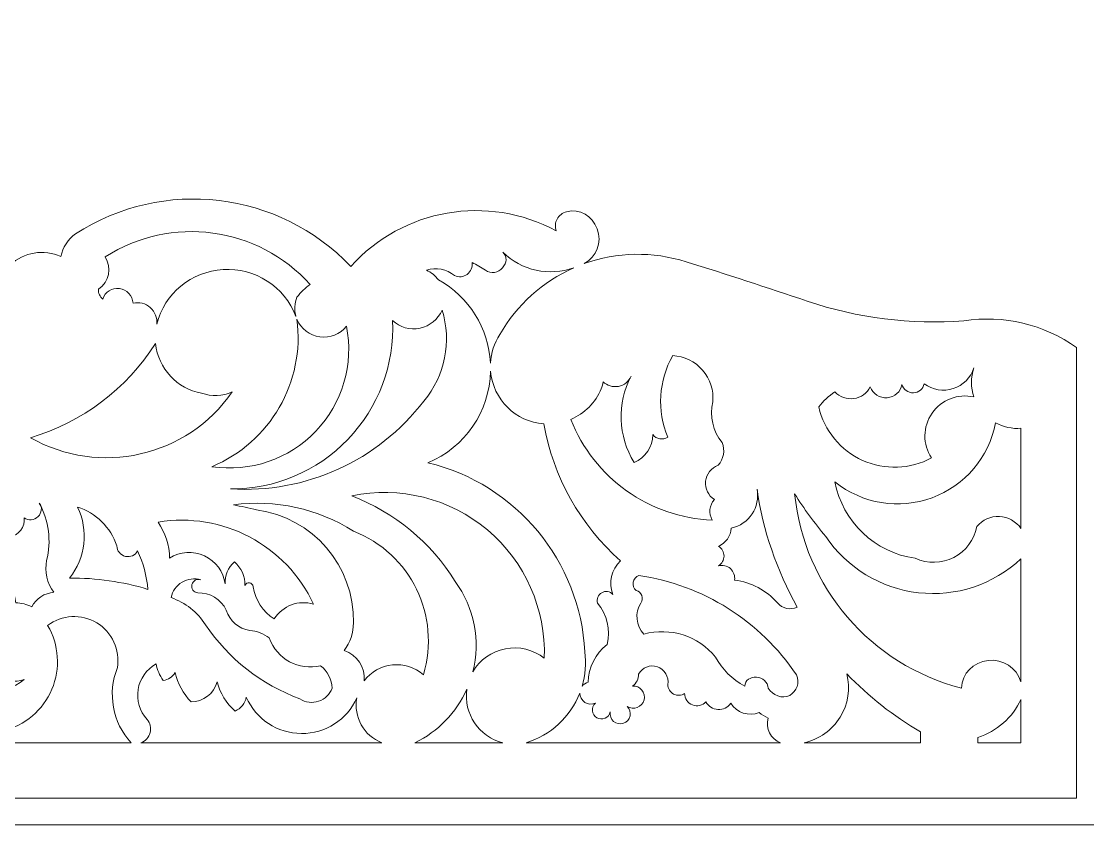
# Model space of a CAD drawing. Header units: millimetres. Extents: x 4868 to 5114, y 1819 to 2091.
# Drawn here: x 4989.6 to 5070.6, y 1819 to 1880 of the extents above; entities that cross this region are included whole.
import ezdxf

# ---------------------------------------------------------------- set-up
doc = ezdxf.new("R2010")
doc.units = ezdxf.units.MM
doc.header["$MEASUREMENT"] = 0
doc.layers.add('SITARA ALL', color=18, linetype='Continuous', true_color=0x000000)

msp = doc.modelspace()

# ---------------------------------------------------------------- linework, layer by layer
at = {"layer": 'SITARA ALL', "lineweight": 9}
for points, knots in [([(4867.73, 1940.997), (4867.73, 1940.997), (5111.73, 1940.997), (5111.73, 1940.997), (5111.73, 1940.997), (5111.73, 1818.997), (5111.73, 1818.997), (5111.73, 1818.997), (4867.73, 1818.997), (4867.73, 1818.997), (4867.73, 1818.997), (4867.73, 1940.997), (4867.73, 1940.997)], [0, 0, 0, 0, 0.25, 0.25, 0.25, 0.5, 0.5, 0.5, 0.75, 0.75, 0.75, 1, 1, 1, 1]), ([(5109.73, 1850.266), (5109.73, 1850.266), (5109.73, 1938.997), (5109.73, 1938.997), (5109.73, 1938.997), (4909.73, 1938.997), (4909.73, 1938.997), (4909.73, 1938.997), (4909.73, 1920.808), (4909.73, 1920.808), (4909.73, 1920.808), (4909.73, 1904.772), (4909.73, 1904.772), (4912.204, 1902.996), (4915.278, 1902.266), (4918.286, 1902.743), (4922.31, 1903.039), (4926.354, 1902.53), (4930.179, 1901.249), (4933.232, 1900.205), (4936.3, 1899.208), (4939.384, 1898.258), (4941.908, 1897.452), (4944.626, 1897.5), (4947.119, 1898.396), (4946.167, 1897.899), (4945.742, 1896.766), (4946.131, 1895.765), (4946.52, 1894.764), (4947.424, 1894.177), (4948.461, 1894.453), (4948.766, 1894.53), (4949.024, 1894.731), (4949.173, 1895.007), (4949.322, 1895.284), (4949.348, 1895.608), (4949.244, 1895.905), (4954.448, 1893.099), (4960.89, 1894.212), (4964.842, 1898.609), (4970.313, 1892.868), (4979.082, 1891.824), (4985.739, 1896.133), (4986.321, 1896.543), (4986.721, 1897.163), (4986.854, 1897.862), (4988.148, 1897.271), (4989.669, 1897.524), (4990.701, 1898.502), (4993.377, 1896.403), (4996.993, 1895.963), (5000.091, 1897.364), (5001.781, 1898.2), (5003.777, 1898.144), (5005.418, 1897.216), (5005.676, 1896.774), (5006.183, 1896.54), (5006.688, 1896.63), (5007.192, 1896.721), (5007.584, 1897.105), (5007.673, 1897.609), (5008.41, 1897.384), (5009.21, 1897.519), (5009.832, 1897.974), (5010.454, 1898.429), (5010.824, 1899.146), (5010.832, 1899.917), (5011.562, 1898.467), (5013.159, 1897.673), (5014.755, 1897.968), (5015.844, 1898.002), (5016.733, 1898.845), (5016.823, 1899.931), (5016.959, 1899.408), (5017.377, 1899.007), (5017.905, 1898.893), (5018.432, 1898.779), (5018.975, 1898.966), (5019.314, 1899.386), (5022.6, 1900.18), (5026.059, 1899.104), (5028.319, 1896.591), (5029.183, 1895.316), (5030.692, 1894.637), (5032.219, 1894.835), (5033.746, 1895.032), (5035.026, 1896.054), (5035.537, 1897.507), (5036.611, 1898.314), (5037.991, 1898.599), (5039.297, 1898.282), (5040.089, 1898.231), (5040.859, 1898.003), (5041.551, 1897.616), (5042.04, 1897.443), (5042.582, 1897.51), (5043.014, 1897.798), (5043.445, 1898.086), (5043.715, 1898.557), (5043.742, 1899.075), (5043.958, 1900.108), (5044.637, 1900.985), (5045.583, 1901.453), (5046.941, 1901.211), (5048.26, 1902.032), (5048.64, 1903.357), (5049.776, 1902.805), (5050.802, 1902.048), (5051.665, 1901.126), (5052.494, 1899.596), (5054.383, 1898.996), (5055.94, 1899.772), (5056.981, 1899.855), (5057.865, 1900.564), (5058.171, 1901.563), (5058.181, 1901.274), (5058.351, 1901.014), (5058.612, 1900.889), (5058.874, 1900.764), (5059.18, 1900.793), (5059.411, 1900.967), (5059.623, 1900.847), (5059.879, 1900.833), (5060.103, 1900.927), (5060.327, 1901.022), (5060.494, 1901.214), (5060.556, 1901.449), (5060.507, 1900.056), (5061.581, 1898.882), (5062.972, 1898.811), (5063.205, 1899.288), (5063.312, 1899.817), (5063.284, 1900.348), (5063.416, 1900.148), (5063.632, 1900.02), (5063.871, 1900), (5064.11, 1899.979), (5064.344, 1900.068), (5064.508, 1900.242), (5064.638, 1901.033), (5064.445, 1901.843), (5063.971, 1902.489), (5066.254, 1901.549), (5068.881, 1902.385), (5070.196, 1904.475), (5070.17, 1899.602), (5072.895, 1895.136), (5077.243, 1892.936), (5079.943, 1891.834), (5082.121, 1889.74), (5083.328, 1887.085), (5082.913, 1886.142), (5083.236, 1885.039), (5084.095, 1884.47), (5083.707, 1884.053), (5083.616, 1883.439), (5083.867, 1882.927), (5084.118, 1882.415), (5084.647, 1882.11), (5085.214, 1882.161), (5086.136, 1881.447), (5086.767, 1880.423), (5086.991, 1879.279), (5087.237, 1878.15), (5087.951, 1877.18), (5088.955, 1876.609), (5089.96, 1876.039), (5091.153, 1875.921), (5092.248, 1876.289), (5092.113, 1876.066), (5092.084, 1875.793), (5092.17, 1875.547), (5092.256, 1875.3), (5092.447, 1875.105), (5092.692, 1875.015), (5092.214, 1874.669), (5091.772, 1874.276), (5091.373, 1873.841), (5091.195, 1873.622), (5091.139, 1873.328), (5091.226, 1873.06), (5091.312, 1872.791), (5091.526, 1872.585), (5091.798, 1872.512), (5091.324, 1872.446), (5090.934, 1872.104), (5090.808, 1871.642), (5090.682, 1871.18), (5090.838, 1870.692), (5091.214, 1870.395), (5090.368, 1869.932), (5090.043, 1868.882), (5090.483, 1868.023), (5088.53, 1866.216), (5087.631, 1863.539), (5088.099, 1860.919), (5088.566, 1858.3), (5090.313, 1856.107), (5092.771, 1855.087), (5092.771, 1855.087), (5092.771, 1850.266), (5092.771, 1850.266), (5092.771, 1850.266), (5109.73, 1850.266), (5109.73, 1850.266)], [0, 0, 0, 0, 0.014706, 0.014706, 0.014706, 0.029412, 0.029412, 0.029412, 0.044118, 0.044118, 0.044118, 0.058824, 0.058824, 0.058824, 0.073529, 0.073529, 0.073529, 0.088235, 0.088235, 0.088235, 0.102941, 0.102941, 0.102941, 0.117647, 0.117647, 0.117647, 0.132353, 0.132353, 0.132353, 0.147059, 0.147059, 0.147059, 0.161765, 0.161765, 0.161765, 0.176471, 0.176471, 0.176471, 0.191176, 0.191176, 0.191176, 0.205882, 0.205882, 0.205882, 0.220588, 0.220588, 0.220588, 0.235294, 0.235294, 0.235294, 0.25, 0.25, 0.25, 0.264706, 0.264706, 0.264706, 0.279412, 0.279412, 0.279412, 0.294118, 0.294118, 0.294118, 0.308824, 0.308824, 0.308824, 0.323529, 0.323529, 0.323529, 0.338235, 0.338235, 0.338235, 0.352941, 0.352941, 0.352941, 0.367647, 0.367647, 0.367647, 0.382353, 0.382353, 0.382353, 0.397059, 0.397059, 0.397059, 0.411765, 0.411765, 0.411765, 0.426471, 0.426471, 0.426471, 0.441176, 0.441176, 0.441176, 0.455882, 0.455882, 0.455882, 0.470588, 0.470588, 0.470588, 0.485294, 0.485294, 0.485294, 0.5, 0.5, 0.5, 0.514706, 0.514706, 0.514706, 0.529412, 0.529412, 0.529412, 0.544118, 0.544118, 0.544118, 0.558824, 0.558824, 0.558824, 0.573529, 0.573529, 0.573529, 0.588235, 0.588235, 0.588235, 0.602941, 0.602941, 0.602941, 0.617647, 0.617647, 0.617647, 0.632353, 0.632353, 0.632353, 0.647059, 0.647059, 0.647059, 0.661765, 0.661765, 0.661765, 0.676471, 0.676471, 0.676471, 0.691176, 0.691176, 0.691176, 0.705882, 0.705882, 0.705882, 0.720588, 0.720588, 0.720588, 0.735294, 0.735294, 0.735294, 0.75, 0.75, 0.75, 0.764706, 0.764706, 0.764706, 0.779412, 0.779412, 0.779412, 0.794118, 0.794118, 0.794118, 0.808824, 0.808824, 0.808824, 0.823529, 0.823529, 0.823529, 0.838235, 0.838235, 0.838235, 0.852941, 0.852941, 0.852941, 0.867647, 0.867647, 0.867647, 0.882353, 0.882353, 0.882353, 0.897059, 0.897059, 0.897059, 0.911765, 0.911765, 0.911765, 0.926471, 0.926471, 0.926471, 0.941176, 0.941176, 0.941176, 0.955882, 0.955882, 0.955882, 0.970588, 0.970588, 0.970588, 0.985294, 0.985294, 0.985294, 1, 1, 1, 1]), ([(4869.73, 1909.727), (4869.73, 1909.727), (4869.73, 1820.997), (4869.73, 1820.997), (4869.73, 1820.997), (5069.73, 1820.997), (5069.73, 1820.997), (5069.73, 1820.997), (5069.73, 1839.186), (5069.73, 1839.186), (5069.73, 1839.186), (5069.73, 1855.221), (5069.73, 1855.221), (5067.255, 1856.997), (5064.182, 1857.727), (5061.173, 1857.25), (5057.149, 1856.955), (5053.106, 1857.463), (5049.28, 1858.744), (5046.227, 1859.788), (5043.159, 1860.785), (5040.075, 1861.735), (5037.551, 1862.541), (5034.833, 1862.493), (5032.34, 1861.597), (5033.292, 1862.094), (5033.717, 1863.227), (5033.328, 1864.228), (5032.939, 1865.229), (5032.035, 1865.816), (5030.998, 1865.54), (5030.693, 1865.464), (5030.435, 1865.262), (5030.286, 1864.986), (5030.137, 1864.71), (5030.111, 1864.385), (5030.215, 1864.089), (5025.011, 1866.894), (5018.569, 1865.781), (5014.617, 1861.384), (5009.146, 1867.125), (5000.377, 1868.169), (4993.72, 1863.86), (4993.138, 1863.45), (4992.738, 1862.831), (4992.605, 1862.131), (4991.311, 1862.722), (4989.79, 1862.47), (4988.758, 1861.491), (4986.083, 1863.59), (4982.466, 1864.03), (4979.368, 1862.629), (4977.678, 1861.793), (4975.683, 1861.849), (4974.042, 1862.777), (4973.783, 1863.219), (4973.276, 1863.453), (4972.772, 1863.363), (4972.267, 1863.272), (4971.875, 1862.888), (4971.786, 1862.384), (4971.049, 1862.61), (4970.249, 1862.474), (4969.627, 1862.019), (4969.005, 1861.564), (4968.635, 1860.847), (4968.628, 1860.077), (4967.897, 1861.526), (4966.3, 1862.32), (4964.704, 1862.025), (4963.616, 1861.991), (4962.726, 1861.148), (4962.636, 1860.063), (4962.5, 1860.585), (4962.082, 1860.986), (4961.554, 1861.1), (4961.027, 1861.214), (4960.484, 1861.027), (4960.145, 1860.607), (4956.859, 1859.814), (4953.4, 1860.889), (4951.14, 1863.402), (4950.276, 1864.677), (4948.767, 1865.356), (4947.24, 1865.159), (4945.713, 1864.961), (4944.434, 1863.939), (4943.922, 1862.487), (4942.848, 1861.679), (4941.468, 1861.395), (4940.162, 1861.711), (4939.37, 1861.762), (4938.6, 1861.99), (4937.908, 1862.377), (4937.419, 1862.551), (4936.877, 1862.483), (4936.445, 1862.195), (4936.014, 1861.907), (4935.744, 1861.436), (4935.717, 1860.918), (4935.501, 1859.885), (4934.822, 1859.008), (4933.876, 1858.54), (4932.519, 1858.782), (4931.199, 1857.961), (4930.819, 1856.636), (4929.683, 1857.188), (4928.657, 1857.945), (4927.794, 1858.867), (4926.965, 1860.397), (4925.076, 1860.997), (4923.519, 1860.221), (4922.478, 1860.138), (4921.594, 1859.429), (4921.288, 1858.43), (4921.278, 1858.72), (4921.108, 1858.98), (4920.847, 1859.104), (4920.586, 1859.229), (4920.279, 1859.201), (4920.048, 1859.027), (4919.836, 1859.146), (4919.581, 1859.16), (4919.357, 1859.066), (4919.132, 1858.971), (4918.965, 1858.78), (4918.903, 1858.544), (4918.952, 1859.937), (4917.878, 1861.111), (4916.487, 1861.183), (4916.254, 1860.705), (4916.147, 1860.176), (4916.176, 1859.645), (4916.043, 1859.845), (4915.827, 1859.973), (4915.588, 1859.994), (4915.349, 1860.014), (4915.115, 1859.925), (4914.951, 1859.751), (4914.821, 1858.96), (4915.014, 1858.15), (4915.488, 1857.504), (4913.205, 1858.444), (4910.578, 1857.608), (4909.263, 1855.518), (4909.289, 1860.391), (4906.564, 1864.857), (4902.216, 1867.057), (4899.516, 1868.159), (4897.338, 1870.253), (4896.132, 1872.908), (4896.546, 1873.851), (4896.223, 1874.954), (4895.364, 1875.523), (4895.752, 1875.94), (4895.843, 1876.554), (4895.592, 1877.066), (4895.341, 1877.578), (4894.812, 1877.883), (4894.245, 1877.832), (4893.324, 1878.546), (4892.692, 1879.571), (4892.468, 1880.714), (4892.222, 1881.843), (4891.508, 1882.814), (4890.504, 1883.384), (4889.499, 1883.954), (4888.306, 1884.072), (4887.211, 1883.704), (4887.346, 1883.927), (4887.375, 1884.2), (4887.289, 1884.446), (4887.203, 1884.693), (4887.013, 1884.888), (4886.767, 1884.978), (4887.245, 1885.324), (4887.687, 1885.718), (4888.086, 1886.152), (4888.265, 1886.371), (4888.32, 1886.665), (4888.234, 1886.934), (4888.147, 1887.202), (4887.933, 1887.408), (4887.661, 1887.481), (4888.135, 1887.547), (4888.525, 1887.889), (4888.651, 1888.351), (4888.777, 1888.813), (4888.621, 1889.301), (4888.245, 1889.598), (4889.091, 1890.061), (4889.416, 1891.111), (4888.976, 1891.97), (4890.929, 1893.777), (4891.828, 1896.454), (4891.36, 1899.074), (4890.893, 1901.694), (4889.146, 1903.886), (4886.688, 1904.906), (4886.688, 1904.906), (4886.688, 1909.727), (4886.688, 1909.727), (4886.688, 1909.727), (4869.73, 1909.727), (4869.73, 1909.727)], [0, 0, 0, 0, 0.014706, 0.014706, 0.014706, 0.029412, 0.029412, 0.029412, 0.044118, 0.044118, 0.044118, 0.058824, 0.058824, 0.058824, 0.073529, 0.073529, 0.073529, 0.088235, 0.088235, 0.088235, 0.102941, 0.102941, 0.102941, 0.117647, 0.117647, 0.117647, 0.132353, 0.132353, 0.132353, 0.147059, 0.147059, 0.147059, 0.161765, 0.161765, 0.161765, 0.176471, 0.176471, 0.176471, 0.191176, 0.191176, 0.191176, 0.205882, 0.205882, 0.205882, 0.220588, 0.220588, 0.220588, 0.235294, 0.235294, 0.235294, 0.25, 0.25, 0.25, 0.264706, 0.264706, 0.264706, 0.279412, 0.279412, 0.279412, 0.294118, 0.294118, 0.294118, 0.308824, 0.308824, 0.308824, 0.323529, 0.323529, 0.323529, 0.338235, 0.338235, 0.338235, 0.352941, 0.352941, 0.352941, 0.367647, 0.367647, 0.367647, 0.382353, 0.382353, 0.382353, 0.397059, 0.397059, 0.397059, 0.411765, 0.411765, 0.411765, 0.426471, 0.426471, 0.426471, 0.441176, 0.441176, 0.441176, 0.455882, 0.455882, 0.455882, 0.470588, 0.470588, 0.470588, 0.485294, 0.485294, 0.485294, 0.5, 0.5, 0.5, 0.514706, 0.514706, 0.514706, 0.529412, 0.529412, 0.529412, 0.544118, 0.544118, 0.544118, 0.558824, 0.558824, 0.558824, 0.573529, 0.573529, 0.573529, 0.588235, 0.588235, 0.588235, 0.602941, 0.602941, 0.602941, 0.617647, 0.617647, 0.617647, 0.632353, 0.632353, 0.632353, 0.647059, 0.647059, 0.647059, 0.661765, 0.661765, 0.661765, 0.676471, 0.676471, 0.676471, 0.691176, 0.691176, 0.691176, 0.705882, 0.705882, 0.705882, 0.720588, 0.720588, 0.720588, 0.735294, 0.735294, 0.735294, 0.75, 0.75, 0.75, 0.764706, 0.764706, 0.764706, 0.779412, 0.779412, 0.779412, 0.794118, 0.794118, 0.794118, 0.808824, 0.808824, 0.808824, 0.823529, 0.823529, 0.823529, 0.838235, 0.838235, 0.838235, 0.852941, 0.852941, 0.852941, 0.867647, 0.867647, 0.867647, 0.882353, 0.882353, 0.882353, 0.897059, 0.897059, 0.897059, 0.911765, 0.911765, 0.911765, 0.926471, 0.926471, 0.926471, 0.941176, 0.941176, 0.941176, 0.955882, 0.955882, 0.955882, 0.970588, 0.970588, 0.970588, 0.985294, 0.985294, 0.985294, 1, 1, 1, 1]), ([(4995.965, 1862.11), (5000.966, 1865.319), (5007.561, 1864.426), (5011.538, 1860.012), (5011.149, 1859.751), (5010.808, 1859.424), (5010.531, 1859.046), (5010.341, 1858.583), (5010.314, 1858.068), (5010.456, 1857.588), (5009.588, 1859.857), (5007.347, 1861.298), (5004.922, 1861.147), (5002.498, 1860.995), (5000.471, 1859.355), (4999.892, 1856.996), (4999.94, 1857.472), (4999.755, 1857.943), (4999.396, 1858.26), (4999.036, 1858.577), (4998.55, 1858.702), (4998.083, 1858.595), (4998.052, 1859.166), (4997.614, 1859.633), (4997.046, 1859.699), (4996.477, 1859.766), (4995.958, 1859.459), (4995.795, 1858.91), (4995.557, 1859.081), (4995.431, 1859.368), (4995.465, 1859.66), (4996.272, 1860.205), (4996.495, 1861.293), (4995.965, 1862.11)], [0, 0, 0, 0, 0.090909, 0.090909, 0.090909, 0.181818, 0.181818, 0.181818, 0.272727, 0.272727, 0.272727, 0.363636, 0.363636, 0.363636, 0.454545, 0.454545, 0.454545, 0.545455, 0.545455, 0.545455, 0.636364, 0.636364, 0.636364, 0.727273, 0.727273, 0.727273, 0.818182, 0.818182, 0.818182, 0.909091, 0.909091, 0.909091, 1, 1, 1, 1]), ([(5026.157, 1862.463), (5027.585, 1861.068), (5029.682, 1860.61), (5031.561, 1861.286), (5029.189, 1860.242), (5027.218, 1858.462), (5025.939, 1856.207), (5025.515, 1855.562), (5025.27, 1854.815), (5025.227, 1854.044), (5025.08, 1856.687), (5023.592, 1859.069), (5021.28, 1860.358), (5021.044, 1860.681), (5020.729, 1860.938), (5020.365, 1861.104), (5021.099, 1861.341), (5021.903, 1861.182), (5022.493, 1860.687), (5022.808, 1860.537), (5023.181, 1860.574), (5023.461, 1860.783), (5023.741, 1860.992), (5023.884, 1861.334), (5023.83, 1861.679), (5024.179, 1861.509), (5024.516, 1861.314), (5024.837, 1861.096), (5025.252, 1860.804), (5025.823, 1860.885), (5026.141, 1861.281), (5026.458, 1861.678), (5026.533, 1862.122), (5026.157, 1862.463)], [0, 0, 0, 0, 0.090909, 0.090909, 0.090909, 0.181818, 0.181818, 0.181818, 0.272727, 0.272727, 0.272727, 0.363636, 0.363636, 0.363636, 0.454545, 0.454545, 0.454545, 0.545455, 0.545455, 0.545455, 0.636364, 0.636364, 0.636364, 0.727273, 0.727273, 0.727273, 0.818182, 0.818182, 0.818182, 0.909091, 0.909091, 0.909091, 1, 1, 1, 1]), ([(5021.546, 1858.072), (5022.298, 1855.686), (5021.777, 1853.08), (5020.169, 1851.164), (5016.695, 1846.631), (5011.183, 1844.129), (5005.483, 1844.49), (5008.843, 1844.466), (5012.065, 1845.825), (5014.393, 1848.248), (5016.72, 1850.672), (5017.948, 1853.929), (5017.787, 1857.285), (5018.344, 1856.758), (5019.125, 1856.538), (5019.875, 1856.696), (5020.626, 1856.854), (5021.249, 1857.365), (5021.546, 1858.072)], [0, 0, 0, 0, 0.166667, 0.166667, 0.166667, 0.333333, 0.333333, 0.333333, 0.5, 0.5, 0.5, 0.666667, 0.666667, 0.666667, 0.833333, 0.833333, 0.833333, 1, 1, 1, 1]), ([(5010.531, 1857.375), (5010.83, 1856.652), (5011.49, 1856.142), (5012.265, 1856.035), (5013.04, 1855.928), (5013.809, 1856.234), (5014.292, 1856.849), (5014.857, 1853.968), (5013.986, 1850.991), (5011.958, 1848.868), (5009.929, 1846.745), (5006.972, 1845.744), (5004.068, 1846.178), (5008.499, 1848.032), (5011.145, 1852.611), (5010.531, 1857.375)], [0, 0, 0, 0, 0.2, 0.2, 0.2, 0.4, 0.4, 0.4, 0.6, 0.6, 0.6, 0.8, 0.8, 0.8, 1, 1, 1, 1]), ([(4999.792, 1855.525), (4999.999, 1853.635), (5001.419, 1852.105), (5003.289, 1851.761), (5004.05, 1851.498), (5004.882, 1851.532), (5005.62, 1851.857), (5002.189, 1846.906), (4995.534, 1845.401), (4990.299, 1848.381), (4994.222, 1849.541), (4997.592, 1852.076), (4999.792, 1855.525)], [0, 0, 0, 0, 0.25, 0.25, 0.25, 0.5, 0.5, 0.5, 0.75, 0.75, 0.75, 1, 1, 1, 1]), ([(5039.063, 1854.611), (5039.939, 1854.569), (5040.761, 1854.17), (5041.336, 1853.508), (5041.911, 1852.845), (5042.19, 1851.972), (5042.108, 1851.098), (5041.863, 1850.016), (5042.121, 1848.882), (5042.81, 1848.013), (5043.052, 1847.428), (5042.935, 1846.756), (5042.51, 1846.288), (5041.989, 1846.095), (5041.622, 1845.623), (5041.563, 1845.07), (5041.504, 1844.517), (5041.757, 1843.983), (5042.226, 1843.685), (5041.839, 1843.255), (5041.774, 1842.625), (5042.067, 1842.127), (5037.288, 1842.314), (5033.071, 1845.318), (5031.325, 1849.771), (5032.371, 1850.217), (5033.201, 1851.052), (5033.643, 1852.099), (5033.704, 1852.272), (5033.747, 1852.45), (5033.771, 1852.632), (5034.081, 1852.327), (5034.522, 1852.195), (5034.949, 1852.28), (5035.376, 1852.364), (5035.731, 1852.652), (5035.901, 1853.053), (5034.817, 1850.981), (5034.905, 1848.494), (5036.135, 1846.506), (5036.988, 1846.863), (5037.546, 1847.693), (5037.555, 1848.617), (5037.822, 1848.263), (5038.32, 1848.18), (5038.688, 1848.429), (5037.851, 1850.436), (5037.99, 1852.719), (5039.063, 1854.611)], [0, 0, 0, 0, 0.0625, 0.0625, 0.0625, 0.125, 0.125, 0.125, 0.1875, 0.1875, 0.1875, 0.25, 0.25, 0.25, 0.3125, 0.3125, 0.3125, 0.375, 0.375, 0.375, 0.4375, 0.4375, 0.4375, 0.5, 0.5, 0.5, 0.5625, 0.5625, 0.5625, 0.625, 0.625, 0.625, 0.6875, 0.6875, 0.6875, 0.75, 0.75, 0.75, 0.8125, 0.8125, 0.8125, 0.875, 0.875, 0.875, 0.9375, 0.9375, 0.9375, 1, 1, 1, 1]), ([(5025.237, 1853.425), (5025.422, 1851.284), (5027.128, 1849.594), (5029.271, 1849.431), (5029.985, 1845.403), (5032.039, 1841.737), (5035.103, 1839.025), (5034.397, 1838.382), (5034.166, 1837.368), (5034.525, 1836.482), (5034.305, 1836.718), (5033.952, 1836.77), (5033.674, 1836.609), (5033.395, 1836.448), (5033.261, 1836.131), (5033.356, 1835.823), (5034.085, 1834.954), (5034.355, 1833.787), (5034.082, 1832.685), (5033.198, 1831.989), (5032.67, 1830.936), (5032.643, 1829.811), (5032.46, 1829.766), (5032.297, 1829.66), (5032.181, 1829.511), (5032.43, 1830.354), (5032.503, 1831.239), (5032.395, 1832.112), (5032.032, 1839.014), (5027.19, 1844.856), (5020.471, 1846.48), (5023.295, 1847.65), (5025.163, 1850.37), (5025.237, 1853.425)], [0, 0, 0, 0, 0.090909, 0.090909, 0.090909, 0.181818, 0.181818, 0.181818, 0.272727, 0.272727, 0.272727, 0.363636, 0.363636, 0.363636, 0.454545, 0.454545, 0.454545, 0.545455, 0.545455, 0.545455, 0.636364, 0.636364, 0.636364, 0.727273, 0.727273, 0.727273, 0.818182, 0.818182, 0.818182, 0.909091, 0.909091, 0.909091, 1, 1, 1, 1]), ([(5061.93, 1853.689), (5061.69, 1852.97), (5061.69, 1852.192), (5061.93, 1851.473), (5060.718, 1851.751), (5059.458, 1851.261), (5058.752, 1850.236), (5058.047, 1849.21), (5058.026, 1847.879), (5058.719, 1846.845), (5057.098, 1845.973), (5055.163, 1845.904), (5053.484, 1846.659), (5051.805, 1847.414), (5050.57, 1848.92), (5050.147, 1850.712), (5050.485, 1851.165), (5050.902, 1851.554), (5051.378, 1851.86), (5051.748, 1851.466), (5052.287, 1851.277), (5052.822, 1851.354), (5053.357, 1851.43), (5053.82, 1851.759), (5054.064, 1852.241), (5054.253, 1851.704), (5054.782, 1851.364), (5055.349, 1851.413), (5055.916, 1851.463), (5056.373, 1851.867), (5056.465, 1852.429), (5056.574, 1852.04), (5056.936, 1851.776), (5057.34, 1851.792), (5057.744, 1851.807), (5058.081, 1852.079), (5058.159, 1852.476), (5058.79, 1852.003), (5059.611, 1851.866), (5060.361, 1852.108), (5061.111, 1852.351), (5061.695, 1852.936), (5061.93, 1853.689)], [0, 0, 0, 0, 0.071429, 0.071429, 0.071429, 0.142857, 0.142857, 0.142857, 0.214286, 0.214286, 0.214286, 0.285714, 0.285714, 0.285714, 0.357143, 0.357143, 0.357143, 0.428571, 0.428571, 0.428571, 0.5, 0.5, 0.5, 0.571429, 0.571429, 0.571429, 0.642857, 0.642857, 0.642857, 0.714286, 0.714286, 0.714286, 0.785714, 0.785714, 0.785714, 0.857143, 0.857143, 0.857143, 0.928571, 0.928571, 0.928571, 1, 1, 1, 1]), ([(5063.572, 1849.511), (5064.164, 1849.187), (5064.836, 1849.042), (5065.509, 1849.092), (5065.509, 1849.092), (5065.509, 1841.485), (5065.509, 1841.485), (5065.135, 1842.028), (5064.527, 1842.365), (5063.868, 1842.394), (5063.209, 1842.423), (5062.578, 1842.145), (5062.157, 1841.637), (5061.966, 1840.628), (5061.321, 1839.763), (5060.409, 1839.292), (5059.497, 1838.82), (5058.412, 1838.797), (5057.478, 1839.225), (5054.412, 1839.649), (5051.957, 1841.988), (5051.38, 1845.029), (5053.456, 1843.358), (5056.257, 1842.9), (5058.757, 1843.824), (5061.257, 1844.747), (5063.083, 1846.891), (5063.572, 1849.511)], [0, 0, 0, 0, 0.111111, 0.111111, 0.111111, 0.222222, 0.222222, 0.222222, 0.333333, 0.333333, 0.333333, 0.444444, 0.444444, 0.444444, 0.555556, 0.555556, 0.555556, 0.666667, 0.666667, 0.666667, 0.777778, 0.777778, 0.777778, 0.888889, 0.888889, 0.888889, 1, 1, 1, 1]), ([(5014.692, 1843.958), (5018.342, 1844.727), (5022.143, 1843.774), (5024.998, 1841.373), (5027.854, 1838.971), (5029.444, 1835.365), (5029.311, 1831.636), (5028.477, 1832.294), (5027.398, 1832.556), (5026.355, 1832.355), (5025.312, 1832.154), (5024.411, 1831.515), (5023.88, 1830.594), (5024.483, 1832.971), (5023.994, 1835.491), (5022.545, 1837.469), (5020.711, 1840.437), (5017.952, 1842.717), (5014.692, 1843.958)], [0, 0, 0, 0, 0.166667, 0.166667, 0.166667, 0.333333, 0.333333, 0.333333, 0.5, 0.5, 0.5, 0.666667, 0.666667, 0.666667, 0.833333, 0.833333, 0.833333, 1, 1, 1, 1]), ([(5005.71, 1843.293), (5008.888, 1843.702), (5012.112, 1842.991), (5014.824, 1841.286), (5019.165, 1839.595), (5021.473, 1834.841), (5020.128, 1830.381), (5019.483, 1830.947), (5018.631, 1831.219), (5017.777, 1831.129), (5016.923, 1831.04), (5016.149, 1830.601), (5015.636, 1829.913), (5015.727, 1830.945), (5015.097, 1831.903), (5014.112, 1832.226), (5014.583, 1832.825), (5014.83, 1833.569), (5014.812, 1834.331), (5014.901, 1838.644), (5011.742, 1842.333), (5007.465, 1842.898), (5006.88, 1843.028), (5006.295, 1843.16), (5005.71, 1843.293)], [0, 0, 0, 0, 0.125, 0.125, 0.125, 0.25, 0.25, 0.25, 0.375, 0.375, 0.375, 0.5, 0.5, 0.5, 0.625, 0.625, 0.625, 0.75, 0.75, 0.75, 0.875, 0.875, 0.875, 1, 1, 1, 1]), ([(5045.469, 1844.472), (5045.921, 1841.325), (5046.956, 1838.292), (5048.521, 1835.525), (5048.006, 1835.265), (5047.379, 1835.396), (5047.01, 1835.84), (5046.174, 1836.793), (5045.019, 1837.406), (5043.762, 1837.566), (5043.807, 1837.892), (5043.687, 1838.218), (5043.442, 1838.437), (5043.196, 1838.655), (5042.86, 1838.736), (5042.542, 1838.653), (5042.801, 1838.81), (5042.959, 1839.091), (5042.958, 1839.394), (5042.956, 1839.697), (5042.798, 1839.976), (5042.538, 1840.13), (5043.092, 1840.373), (5043.465, 1840.904), (5043.505, 1841.508), (5044.855, 1841.802), (5045.726, 1843.114), (5045.469, 1844.472)], [0, 0, 0, 0, 0.111111, 0.111111, 0.111111, 0.222222, 0.222222, 0.222222, 0.333333, 0.333333, 0.333333, 0.444444, 0.444444, 0.444444, 0.555556, 0.555556, 0.555556, 0.666667, 0.666667, 0.666667, 0.777778, 0.777778, 0.777778, 0.888889, 0.888889, 0.888889, 1, 1, 1, 1]), ([(5048.321, 1844.118), (5049.029, 1842.983), (5049.819, 1841.902), (5050.686, 1840.883), (5052.288, 1838.496), (5054.858, 1836.934), (5057.714, 1836.609), (5060.57, 1836.285), (5063.412, 1837.219), (5065.509, 1839.186), (5065.509, 1839.186), (5065.509, 1829.845), (5065.509, 1829.845), (5065.178, 1830.921), (5064.122, 1831.604), (5063.005, 1831.465), (5061.888, 1831.325), (5061.039, 1830.493), (5060.983, 1829.369), (5054.088, 1831.139), (5049.031, 1837.036), (5048.321, 1844.118)], [0, 0, 0, 0, 0.142857, 0.142857, 0.142857, 0.285714, 0.285714, 0.285714, 0.428571, 0.428571, 0.428571, 0.571429, 0.571429, 0.571429, 0.714286, 0.714286, 0.714286, 0.857143, 0.857143, 0.857143, 1, 1, 1, 1]), ([(4990.969, 1843.406), (4991.693, 1842.082), (4991.891, 1840.532), (4991.524, 1839.067), (4991.348, 1838.218), (4991.547, 1837.334), (4992.072, 1836.643), (4991.362, 1836.588), (4990.731, 1836.174), (4990.397, 1835.546), (4990.017, 1835.729), (4989.603, 1835.828), (4989.182, 1835.837), (4988.918, 1838.104), (4987.481, 1840.062), (4985.398, 1840.991), (4985.634, 1841.906), (4986.229, 1842.688), (4987.048, 1843.16), (4986.947, 1842.831), (4987.076, 1842.474), (4987.364, 1842.286), (4987.652, 1842.097), (4988.021, 1842.114), (4988.283, 1842.337), (4988.034, 1841.806), (4988.224, 1841.174), (4988.724, 1840.868), (4989.42, 1840.971), (4989.905, 1841.611), (4989.813, 1842.308), (4990.136, 1842.065), (4990.589, 1842.097), (4990.874, 1842.385), (4991.158, 1842.672), (4991.216, 1843.085), (4990.969, 1843.406)], [0, 0, 0, 0, 0.083333, 0.083333, 0.083333, 0.166667, 0.166667, 0.166667, 0.25, 0.25, 0.25, 0.333333, 0.333333, 0.333333, 0.416667, 0.416667, 0.416667, 0.5, 0.5, 0.5, 0.583333, 0.583333, 0.583333, 0.666667, 0.666667, 0.666667, 0.75, 0.75, 0.75, 0.833333, 0.833333, 0.833333, 0.916667, 0.916667, 0.916667, 1, 1, 1, 1]), ([(4993.865, 1843.118), (4995.278, 1842.67), (4996.39, 1841.57), (4996.855, 1840.163), (4996.865, 1839.781), (4997.133, 1839.454), (4997.506, 1839.369), (4997.88, 1839.284), (4998.255, 1839.45), (4998.429, 1839.791), (4998.86, 1838.868), (4999.126, 1837.877), (4999.215, 1836.863), (4997.286, 1837.45), (4995.279, 1837.739), (4993.262, 1837.72), (4994.491, 1839.251), (4994.727, 1841.353), (4993.865, 1843.118)], [0, 0, 0, 0, 0.166667, 0.166667, 0.166667, 0.333333, 0.333333, 0.333333, 0.5, 0.5, 0.5, 0.666667, 0.666667, 0.666667, 0.833333, 0.833333, 0.833333, 1, 1, 1, 1]), ([(4999.982, 1841.971), (5004.87, 1842.779), (5009.701, 1840.226), (5011.794, 1835.737), (5010.66, 1836.091), (5009.432, 1835.63), (5008.812, 1834.618), (5007.949, 1835.165), (5007.361, 1836.056), (5007.196, 1837.065), (5007.185, 1837.214), (5007.073, 1837.336), (5006.925, 1837.358), (5006.777, 1837.38), (5006.636, 1837.305), (5006.581, 1837.165), (5006.599, 1837.851), (5006.305, 1838.507), (5005.781, 1838.95), (5005.297, 1838.535), (5005.039, 1837.916), (5005.086, 1837.28), (5004.955, 1838.213), (5004.358, 1839.015), (5003.503, 1839.409), (5002.647, 1839.803), (5001.657, 1839.74), (5000.863, 1839.233), (5000.853, 1840.214), (5000.546, 1841.168), (4999.982, 1841.971)], [0, 0, 0, 0, 0.1, 0.1, 0.1, 0.2, 0.2, 0.2, 0.3, 0.3, 0.3, 0.4, 0.4, 0.4, 0.5, 0.5, 0.5, 0.6, 0.6, 0.6, 0.7, 0.7, 0.7, 0.8, 0.8, 0.8, 0.9, 0.9, 0.9, 1, 1, 1, 1]), ([(4987.892, 1835.573), (4986.53, 1834.858), (4985.936, 1833.223), (4986.524, 1831.801), (4987.111, 1830.379), (4988.357, 1829.557), (4989.827, 1830.011), (4988.188, 1828.787), (4986.101, 1828.329), (4984.1, 1828.754), (4982.099, 1829.179), (4980.373, 1830.457), (4979.373, 1832.242), (4980.032, 1832.114), (4980.703, 1832.392), (4981.079, 1832.948), (4981.454, 1833.504), (4981.467, 1834.221), (4981.102, 1834.784), (4981.337, 1834.679), (4981.609, 1834.693), (4981.831, 1834.823), (4982.054, 1834.953), (4982.2, 1835.18), (4982.224, 1835.436), (4982.593, 1836.666), (4983.708, 1837.522), (4984.991, 1837.56), (4986.275, 1837.599), (4987.45, 1836.779), (4987.892, 1835.573)], [0, 0, 0, 0, 0.1, 0.1, 0.1, 0.2, 0.2, 0.2, 0.3, 0.3, 0.3, 0.4, 0.4, 0.4, 0.5, 0.5, 0.5, 0.6, 0.6, 0.6, 0.7, 0.7, 0.7, 0.8, 0.8, 0.8, 0.9, 0.9, 0.9, 1, 1, 1, 1]), ([(5003.232, 1837.588), (5003.094, 1837.64), (5002.94, 1837.629), (5002.81, 1837.56), (5002.68, 1837.491), (5002.587, 1837.37), (5002.552, 1837.227), (5002.518, 1837.084), (5002.546, 1836.933), (5002.631, 1836.812), (5002.715, 1836.691), (5002.846, 1836.612), (5002.992, 1836.595), (5003.916, 1836.643), (5004.775, 1836.12), (5005.159, 1835.278), (5005.42, 1834.47), (5006.11, 1833.877), (5006.948, 1833.741), (5007.484, 1833.694), (5007.998, 1833.501), (5008.432, 1833.182), (5008.987, 1831.576), (5010.673, 1830.657), (5012.323, 1831.068), (5012.847, 1830.65), (5013.165, 1830.025), (5013.195, 1829.356), (5013.025, 1828.886), (5012.649, 1828.52), (5012.175, 1828.364), (5011.7, 1828.207), (5011.177, 1828.279), (5010.761, 1828.556), (5007.834, 1829.623), (5005.32, 1831.595), (5003.583, 1834.182), (5002.97, 1835.142), (5002.052, 1835.866), (5000.975, 1836.236), (5001.074, 1836.726), (5001.375, 1837.151), (5001.804, 1837.409), (5002.233, 1837.666), (5002.752, 1837.731), (5003.232, 1837.588)], [0, 0, 0, 0, 0.066667, 0.066667, 0.066667, 0.133333, 0.133333, 0.133333, 0.2, 0.2, 0.2, 0.266667, 0.266667, 0.266667, 0.333333, 0.333333, 0.333333, 0.4, 0.4, 0.4, 0.466667, 0.466667, 0.466667, 0.533333, 0.533333, 0.533333, 0.6, 0.6, 0.6, 0.666667, 0.666667, 0.666667, 0.733333, 0.733333, 0.733333, 0.8, 0.8, 0.8, 0.866667, 0.866667, 0.866667, 0.933333, 0.933333, 0.933333, 1, 1, 1, 1]), ([(5036.489, 1837.914), (5041.37, 1837.217), (5045.723, 1834.467), (5048.452, 1830.362), (5048.72, 1829.795), (5048.499, 1829.117), (5047.948, 1828.817), (5047.397, 1828.517), (5046.642, 1828.819), (5046.31, 1829.352), (5046.281, 1829.825), (5045.891, 1830.195), (5045.417, 1830.199), (5044.943, 1830.203), (5044.57, 1829.985), (5044.533, 1829.513), (5043.592, 1830.015), (5042.818, 1830.784), (5042.31, 1831.721), (5041.001, 1833.327), (5038.872, 1834.011), (5036.875, 1833.465), (5036.261, 1834.104), (5036.17, 1835.082), (5036.653, 1835.823), (5036.767, 1835.992), (5036.792, 1836.206), (5036.72, 1836.396), (5036.648, 1836.587), (5036.49, 1836.73), (5036.293, 1836.782), (5036.108, 1836.931), (5036.018, 1837.169), (5036.059, 1837.404), (5036.099, 1837.639), (5036.265, 1837.834), (5036.489, 1837.914)], [0, 0, 0, 0, 0.083333, 0.083333, 0.083333, 0.166667, 0.166667, 0.166667, 0.25, 0.25, 0.25, 0.333333, 0.333333, 0.333333, 0.416667, 0.416667, 0.416667, 0.5, 0.5, 0.5, 0.583333, 0.583333, 0.583333, 0.666667, 0.666667, 0.666667, 0.75, 0.75, 0.75, 0.833333, 0.833333, 0.833333, 0.916667, 0.916667, 0.916667, 1, 1, 1, 1]), ([(4991.601, 1834.127), (4992.686, 1834.946), (4994.16, 1835.025), (4995.326, 1834.325), (4996.491, 1833.625), (4997.111, 1832.261), (4996.897, 1830.919), (4996.122, 1828.976), (4996.523, 1826.763), (4997.932, 1825.217), (4997.932, 1825.217), (4988.212, 1825.217), (4988.212, 1825.217), (4988.212, 1825.217), (4988.212, 1826.119), (4988.212, 1826.119), (4989.877, 1826.527), (4991.252, 1827.698), (4991.918, 1829.278), (4992.585, 1830.858), (4992.471, 1832.649), (4991.601, 1834.127)], [0, 0, 0, 0, 0.142857, 0.142857, 0.142857, 0.285714, 0.285714, 0.285714, 0.428571, 0.428571, 0.428571, 0.571429, 0.571429, 0.571429, 0.714286, 0.714286, 0.714286, 0.857143, 0.857143, 0.857143, 1, 1, 1, 1]), ([(4999.828, 1831.198), (4999.914, 1830.746), (5000.101, 1830.319), (5000.376, 1829.95), (5000.756, 1829.996), (5001.093, 1830.218), (5001.286, 1830.55), (5001.477, 1829.71), (5001.896, 1828.939), (5002.498, 1828.322), (5003.422, 1828.326), (5004.228, 1828.948), (5004.463, 1829.841), (5004.696, 1828.987), (5005.169, 1828.218), (5005.828, 1827.627), (5006.277, 1827.806), (5006.6, 1828.206), (5006.679, 1828.682), (5007.405, 1827.011), (5009.05, 1825.926), (5010.872, 1825.92), (5012.695, 1825.913), (5014.336, 1826.957), (5015.074, 1828.623), (5014.813, 1827.181), (5015.604, 1825.756), (5016.967, 1825.217), (5016.967, 1825.217), (4998.687, 1825.217), (4998.687, 1825.217), (4999.031, 1825.342), (4999.292, 1825.629), (4999.384, 1825.983), (4999.476, 1826.338), (4999.39, 1826.712), (4999.15, 1826.989), (4998.588, 1827.601), (4998.337, 1828.435), (4998.468, 1829.255), (4998.6, 1830.075), (4999.103, 1830.792), (4999.828, 1831.198)], [0, 0, 0, 0, 0.071429, 0.071429, 0.071429, 0.142857, 0.142857, 0.142857, 0.214286, 0.214286, 0.214286, 0.285714, 0.285714, 0.285714, 0.357143, 0.357143, 0.357143, 0.428571, 0.428571, 0.428571, 0.5, 0.5, 0.5, 0.571429, 0.571429, 0.571429, 0.642857, 0.642857, 0.642857, 0.714286, 0.714286, 0.714286, 0.785714, 0.785714, 0.785714, 0.857143, 0.857143, 0.857143, 0.928571, 0.928571, 0.928571, 1, 1, 1, 1]), ([(5036.471, 1830.436), (5036.752, 1830.938), (5037.352, 1831.17), (5037.898, 1830.986), (5038.444, 1830.802), (5038.775, 1830.212), (5038.695, 1829.641), (5038.693, 1829.337), (5038.86, 1829.057), (5039.129, 1828.916), (5039.398, 1828.774), (5039.72, 1828.793), (5039.969, 1828.967), (5039.964, 1828.581), (5040.2, 1828.232), (5040.56, 1828.092), (5040.919, 1827.952), (5041.323, 1828.043), (5041.581, 1828.331), (5041.761, 1827.986), (5042.109, 1827.761), (5042.497, 1827.739), (5042.886, 1827.716), (5043.255, 1827.897), (5043.473, 1828.219), (5043.921, 1827.489), (5044.831, 1827.191), (5045.623, 1827.517), (5045.83, 1827.345), (5046.059, 1827.201), (5046.304, 1827.089), (5046.078, 1826.31), (5046.495, 1825.491), (5047.258, 1825.217), (5047.258, 1825.217), (5027.924, 1825.217), (5027.924, 1825.217), (5029.79, 1825.788), (5031.291, 1827.177), (5032.003, 1828.993), (5032.003, 1828.707), (5032.148, 1828.441), (5032.388, 1828.286), (5032.627, 1828.13), (5032.927, 1828.105), (5033.188, 1828.221), (5033.025, 1828.073), (5032.942, 1827.856), (5032.965, 1827.638), (5032.988, 1827.419), (5033.112, 1827.225), (5033.302, 1827.114), (5033.492, 1827.003), (5033.724, 1826.989), (5033.925, 1827.076), (5034.127, 1827.164), (5034.275, 1827.341), (5034.324, 1827.555), (5034.277, 1827.289), (5034.373, 1827.019), (5034.576, 1826.842), (5034.78, 1826.665), (5035.059, 1826.608), (5035.315, 1826.692), (5035.571, 1826.776), (5035.765, 1826.989), (5035.824, 1827.252), (5035.883, 1827.515), (5035.802, 1827.788), (5035.606, 1827.974), (5035.834, 1827.825), (5036.119, 1827.794), (5036.373, 1827.892), (5036.627, 1827.99), (5036.818, 1828.201), (5036.887, 1828.464), (5036.957, 1828.728), (5036.895, 1829.008), (5036.722, 1829.218), (5036.549, 1829.428), (5036.288, 1829.542), (5036.017, 1829.525), (5036.318, 1829.727), (5036.491, 1830.073), (5036.471, 1830.436)], [0, 0, 0, 0, 0.035714, 0.035714, 0.035714, 0.071429, 0.071429, 0.071429, 0.107143, 0.107143, 0.107143, 0.142857, 0.142857, 0.142857, 0.178571, 0.178571, 0.178571, 0.214286, 0.214286, 0.214286, 0.25, 0.25, 0.25, 0.285714, 0.285714, 0.285714, 0.321429, 0.321429, 0.321429, 0.357143, 0.357143, 0.357143, 0.392857, 0.392857, 0.392857, 0.428571, 0.428571, 0.428571, 0.464286, 0.464286, 0.464286, 0.5, 0.5, 0.5, 0.535714, 0.535714, 0.535714, 0.571429, 0.571429, 0.571429, 0.607143, 0.607143, 0.607143, 0.642857, 0.642857, 0.642857, 0.678571, 0.678571, 0.678571, 0.714286, 0.714286, 0.714286, 0.75, 0.75, 0.75, 0.785714, 0.785714, 0.785714, 0.821429, 0.821429, 0.821429, 0.857143, 0.857143, 0.857143, 0.892857, 0.892857, 0.892857, 0.928571, 0.928571, 0.928571, 0.964286, 0.964286, 0.964286, 1, 1, 1, 1]), ([(5052.289, 1830.454), (5053.937, 1828.73), (5055.819, 1827.245), (5057.88, 1826.043), (5057.88, 1826.043), (5057.88, 1825.217), (5057.88, 1825.217), (5057.88, 1825.217), (5049.049, 1825.217), (5049.049, 1825.217), (5050.182, 1825.468), (5051.166, 1826.167), (5051.775, 1827.154), (5052.385, 1828.142), (5052.571, 1829.329), (5052.289, 1830.454)], [0, 0, 0, 0, 0.2, 0.2, 0.2, 0.4, 0.4, 0.4, 0.6, 0.6, 0.6, 0.8, 0.8, 0.8, 1, 1, 1, 1]), ([(5023.428, 1829.285), (5023.162, 1827.426), (5024.344, 1825.668), (5026.169, 1825.217), (5026.169, 1825.217), (5019.488, 1825.217), (5019.488, 1825.217), (5021.242, 1826.064), (5022.638, 1827.505), (5023.428, 1829.285)], [0, 0, 0, 0, 0.333333, 0.333333, 0.333333, 0.666667, 0.666667, 0.666667, 1, 1, 1, 1]), ([(5065.509, 1828.511), (5065.509, 1828.511), (5065.509, 1825.217), (5065.509, 1825.217), (5065.509, 1825.217), (5062.232, 1825.217), (5062.232, 1825.217), (5062.232, 1825.217), (5062.232, 1825.617), (5062.232, 1825.617), (5063.679, 1826.086), (5064.866, 1827.133), (5065.509, 1828.511)], [0, 0, 0, 0, 0.25, 0.25, 0.25, 0.5, 0.5, 0.5, 0.75, 0.75, 0.75, 1, 1, 1, 1])]:
    msp.add_open_spline(points, degree=3, knots=knots, dxfattribs=at)
msp.add_open_spline([(5000.126, 1857.713), (5000.031, 1857.495), (4999.954, 1857.27), (4999.896, 1857.039)], degree=3, dxfattribs=at)

doc.saveas('drawing.dxf')
